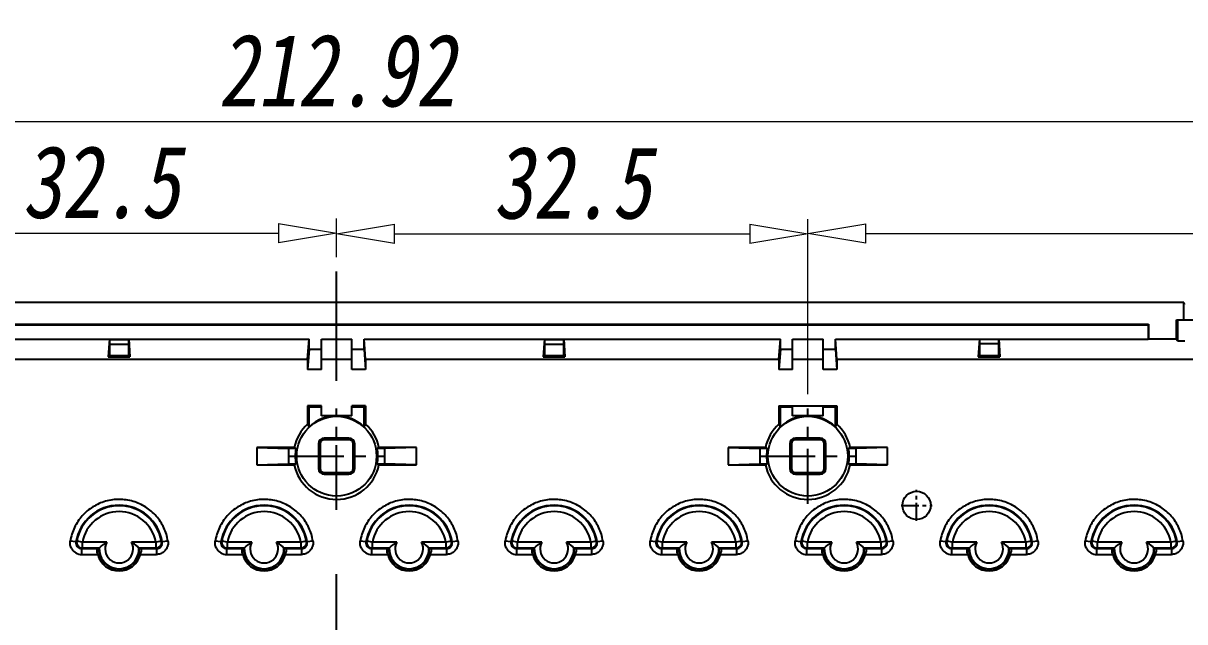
# Model space of a CAD drawing. Header units: millimetres. Extents: x 2151 to 2806, y 681 to 1136.
# Drawn here: x 2588.9 to 2669, y 919.6 to 960.9 of the extents above; entities that cross this region are included whole.
import ezdxf

# ---------------------------------------------------------------- set-up
doc = ezdxf.new("R2010")
doc.units = ezdxf.units.MM
doc.linetypes.add('CENTER', pattern=[50.8, 31.75, -6.35, 6.35, -6.35])
doc.layers.add('dim', color=82, linetype='Continuous', lineweight=9)
doc.styles.add('wuwei', font='SimSun.ttf', dxfattribs={"width": 0.8, "oblique": 10})
doc.dimstyles.new('wuwei', dxfattribs={"dimscale": 2, "dimtxt": 2.5, "dimasz": 1.5, "dimexe": 0.3, "dimexo": 0.3, "dimgap": 0.5, "dimtad": 1, "dimdsep": 46, "dimtxsty": 'wuwei', "dimblk": 'CLOSEDBLANK', "dimcen": 0, "dimclrd": 42, "dimclre": 40, "dimclrt": 74, "dimazin": 2, "dimtfac": 1, "dimtofl": 0, "dimtmove": 0, "dimatfit": 3, "dimfxl": 0, "dimlwd": 5, "dimlwe": 5, "dimarcsym": 0})

# ---------------------------------------------------------------- blocks, each defined once
blk = doc.blocks.new('_ClosedBlank')
at = {"color": 0, "linetype": 'ByBlock', "lineweight": -2}
for p, q in [((-1, 0.167), (0, 0)), ((-1, 0.167), (-1, -0.167)), ((0, 0), (-1, -0.167))]:
    blk.add_line(p, q, dxfattribs=at)
blk = doc.blocks.new('*D3')
at = {"layer": 'Defpoints', "color": 0}
for p in [(2716.921, 954.081), (2504.004, 929.56), (2716.921, 929.56)]:
    blk.add_point(p, dxfattribs=at)
at = {"layer": 'dim', "color": 40, "lineweight": 5}
for p, q in [((2504.004, 930.559), (2504.004, 955.08)), ((2716.921, 930.559), (2716.921, 955.08))]:
    blk.add_line(p, q, dxfattribs=at)
at = {"layer": 'dim', "color": 42, "lineweight": 5}
blk.add_line((2508.004, 954.081), (2712.921, 954.081), dxfattribs=at)
at = {"layer": 'dim', "color": 42, "lineweight": 5, "xscale": 4, "yscale": 4, "zscale": 4, "rotation": 180}
blk.add_blockref('_ClosedBlank', (2504.004, 954.081), dxfattribs=at)
at = {"layer": 'dim', "color": 42, "lineweight": 5, "xscale": 4, "yscale": 4, "zscale": 4}
blk.add_blockref('_ClosedBlank', (2716.921, 954.081), dxfattribs=at)
at = {"layer": 'dim', "color": 74, "insert": (2610.463, 957.58), "char_height": 5, "attachment_point": 5, "style": 'wuwei'}
blk.add_mtext('212.92', dxfattribs=at)
blk = doc.blocks.new('*D6')
at = {"layer": 'Defpoints', "color": 0}
for p in [(2610.463, 946.38), (2610.463, 943.723), (2577.963, 934.273)]:
    blk.add_point(p, dxfattribs=at)
at = {"layer": 'dim', "color": 40, "lineweight": 5}
for p, q in [((2577.963, 935.272), (2577.963, 947.38)), ((2610.463, 944.723), (2610.463, 947.38))]:
    blk.add_line(p, q, dxfattribs=at)
at = {"layer": 'dim', "color": 42, "lineweight": 5}
blk.add_line((2581.963, 946.38), (2606.463, 946.38), dxfattribs=at)
at = {"layer": 'dim', "color": 42, "lineweight": 5, "xscale": 4, "yscale": 4, "zscale": 4, "rotation": 180}
blk.add_blockref('_ClosedBlank', (2577.963, 946.38), dxfattribs=at)
at = {"layer": 'dim', "color": 42, "lineweight": 5, "xscale": 4, "yscale": 4, "zscale": 4}
blk.add_blockref('_ClosedBlank', (2610.463, 946.38), dxfattribs=at)
at = {"layer": 'dim', "color": 74, "insert": (2594.213, 949.88), "char_height": 5, "attachment_point": 5, "style": 'wuwei'}
blk.add_mtext('32.5', dxfattribs=at)
blk = doc.blocks.new('*D7')
at = {"layer": 'Defpoints', "color": 0}
for p in [(2642.963, 946.338), (2610.463, 943.723), (2642.963, 934.468)]:
    blk.add_point(p, dxfattribs=at)
at = {"layer": 'dim', "color": 40, "lineweight": 5}
for p, q in [((2610.463, 944.723), (2610.463, 947.338)), ((2642.963, 935.468), (2642.963, 947.338))]:
    blk.add_line(p, q, dxfattribs=at)
at = {"layer": 'dim', "color": 42, "lineweight": 5}
blk.add_line((2614.463, 946.338), (2638.963, 946.338), dxfattribs=at)
at = {"layer": 'dim', "color": 42, "lineweight": 5, "xscale": 4, "yscale": 4, "zscale": 4, "rotation": 180}
blk.add_blockref('_ClosedBlank', (2610.463, 946.338), dxfattribs=at)
at = {"layer": 'dim', "color": 42, "lineweight": 5, "xscale": 4, "yscale": 4, "zscale": 4}
blk.add_blockref('_ClosedBlank', (2642.963, 946.338), dxfattribs=at)
at = {"layer": 'dim', "color": 74, "insert": (2626.713, 949.838), "char_height": 5, "attachment_point": 5, "style": 'wuwei'}
blk.add_mtext('32.5', dxfattribs=at)
blk = doc.blocks.new('*D8')
at = {"layer": 'Defpoints', "color": 0}
for p in [(2708.463, 946.345), (2642.963, 934.273), (2708.463, 933.878)]:
    blk.add_point(p, dxfattribs=at)
at = {"layer": 'dim', "color": 40, "lineweight": 5}
for p, q in [((2642.963, 935.272), (2642.963, 947.345)), ((2708.463, 934.877), (2708.463, 947.345))]:
    blk.add_line(p, q, dxfattribs=at)
at = {"layer": 'dim', "color": 42, "lineweight": 5}
blk.add_line((2646.963, 946.345), (2704.463, 946.345), dxfattribs=at)
at = {"layer": 'dim', "color": 42, "lineweight": 5, "xscale": 4, "yscale": 4, "zscale": 4, "rotation": 180}
blk.add_blockref('_ClosedBlank', (2642.963, 946.345), dxfattribs=at)
at = {"layer": 'dim', "color": 42, "lineweight": 5, "xscale": 4, "yscale": 4, "zscale": 4}
blk.add_blockref('_ClosedBlank', (2708.463, 946.345), dxfattribs=at)
at = {"layer": 'dim', "color": 74, "insert": (2675.713, 949.845), "char_height": 5, "attachment_point": 5, "style": 'wuwei'}
blk.add_mtext('65.5', dxfattribs=at)

msp = doc.modelspace()

# ---------------------------------------------------------------- linework, layer by layer
at = {"color": 1, "linetype": 'CENTER', "ltscale": 0.7}
msp.add_line((2610.463, 793.947), (2610.463, 943.723), dxfattribs=at)
at = {"color": 7, "linetype": 'Continuous'}
for p, q in [((2668.888, 941.596), (2513.455, 941.596)), ((2668.888, 940.396), (2668.888, 941.596)), ((2668.958, 941.456), (2668.888, 941.596)), ((2513.458, 940.094), (2666.463, 940.094)), ((2513.458, 940.054), (2666.423, 940.054)), ((2666.463, 940.094), (2666.423, 940.054)), ((2666.423, 940.054), (2666.423, 939.054)), ((2666.463, 940.094), (2666.463, 939.094)), ((2668.388, 939.094), (2668.388, 940.396)), ((2668.388, 940.396), (2677.538, 940.396)), ((2668.458, 940.396), (2668.458, 938.954)), ((2579.86, 939.054), (2608.566, 939.054)), ((2594.803, 939.054), (2594.713, 937.854)), ((2594.805, 939.01), (2594.803, 939.054)), ((2594.805, 939.01), (2594.806, 937.947)), ((2596.12, 939.01), (2594.805, 939.01)), ((2596.12, 939.01), (2596.123, 939.054)), ((2596.12, 939.01), (2596.12, 937.947)), ((2596.123, 939.054), (2596.213, 937.854)), ((2608.463, 937.68), (2608.566, 939.054)), ((2608.566, 938.354), (2608.566, 939.054)), ((2609.413, 936.98), (2609.413, 939.054)), ((2609.413, 939.054), (2611.513, 939.054)), ((2611.513, 936.98), (2611.513, 939.054)), ((2612.463, 937.68), (2612.36, 939.054)), ((2612.36, 938.354), (2612.36, 939.054)), ((2612.36, 939.054), (2641.066, 939.054)), ((2624.803, 939.054), (2624.713, 937.854)), ((2624.805, 939.01), (2624.803, 939.054)), ((2624.805, 939.01), (2624.806, 937.947)), ((2626.12, 939.01), (2624.805, 939.01)), ((2626.12, 939.01), (2626.123, 939.054)), ((2626.12, 939.01), (2626.12, 937.947)), ((2626.123, 939.054), (2626.213, 937.854)), ((2640.963, 937.68), (2641.066, 939.054)), ((2641.066, 938.354), (2641.066, 939.054)), ((2641.913, 936.98), (2641.913, 939.054)), ((2641.913, 939.054), (2644.013, 939.054)), ((2644.013, 936.98), (2644.013, 939.054)), ((2644.86, 938.354), (2644.86, 939.054)), ((2644.963, 937.68), (2644.86, 939.054)), ((2644.86, 939.054), (2666.423, 939.054)), ((2654.803, 939.054), (2654.713, 937.854)), ((2654.805, 939.054), (2654.806, 937.947)), ((2656.121, 939.054), (2656.12, 937.947)), ((2656.123, 939.054), (2656.213, 937.854)), ((2666.423, 939.054), (2666.463, 939.094)), ((2666.463, 939.094), (2668.388, 939.094)), ((2668.458, 938.954), (2668.388, 939.094)), ((2596.12, 938.694), (2594.806, 938.694)), ((2608.566, 938.354), (2608.463, 936.98)), ((2609.413, 938.354), (2608.566, 938.354)), ((2612.36, 938.354), (2611.513, 938.354)), ((2612.36, 938.354), (2612.463, 936.98)), ((2626.12, 938.694), (2624.806, 938.694)), ((2641.066, 938.354), (2640.963, 936.98)), ((2641.913, 938.354), (2641.066, 938.354)), ((2644.86, 938.354), (2644.013, 938.354)), ((2644.86, 938.354), (2644.963, 936.98)), ((2656.12, 938.738), (2654.806, 938.738)), ((2579.963, 937.68), (2608.463, 937.68)), ((2594.806, 937.947), (2594.713, 937.854)), ((2594.713, 937.854), (2596.213, 937.854)), ((2594.806, 937.947), (2596.12, 937.947)), ((2596.12, 937.947), (2596.213, 937.854)), ((2608.463, 937.68), (2608.463, 936.98)), ((2609.413, 937.68), (2611.513, 937.68)), ((2612.463, 937.68), (2612.463, 936.98)), ((2612.463, 937.68), (2640.963, 937.68)), ((2624.806, 937.947), (2624.713, 937.854)), ((2624.713, 937.854), (2626.213, 937.854)), ((2624.806, 937.947), (2626.12, 937.947)), ((2626.12, 937.947), (2626.213, 937.854)), ((2640.963, 937.68), (2640.963, 936.98)), ((2641.913, 937.68), (2644.013, 937.68)), ((2644.963, 937.68), (2644.963, 936.98)), ((2644.963, 937.68), (2706.053, 937.68)), ((2654.806, 937.947), (2654.713, 937.854)), ((2654.713, 937.854), (2656.213, 937.854)), ((2654.806, 937.947), (2656.12, 937.947)), ((2656.12, 937.947), (2656.213, 937.854)), ((2609.413, 936.98), (2608.463, 936.98)), ((2612.463, 936.98), (2611.513, 936.98)), ((2641.913, 936.98), (2640.963, 936.98)), ((2644.963, 936.98), (2644.013, 936.98)), ((2608.463, 934.468), (2608.463, 933.205)), ((2608.566, 934.365), (2608.463, 934.468)), ((2609.413, 934.468), (2608.463, 934.468)), ((2608.566, 933.02), (2608.566, 934.365)), ((2609.413, 934.365), (2608.566, 934.365)), ((2609.413, 933.768), (2609.413, 934.468)), ((2611.513, 933.768), (2611.513, 934.468)), ((2612.463, 934.468), (2611.513, 934.468)), ((2612.36, 934.365), (2611.513, 934.365)), ((2612.36, 934.365), (2612.463, 934.468)), ((2612.36, 933.02), (2612.36, 934.365)), ((2612.463, 934.468), (2612.463, 933.205)), ((2640.963, 934.468), (2640.963, 933.205)), ((2640.963, 934.468), (2644.963, 934.468)), ((2641.066, 934.365), (2640.963, 934.468)), ((2641.066, 933.02), (2641.066, 934.365)), ((2641.913, 934.365), (2641.066, 934.365)), ((2641.913, 933.768), (2641.913, 934.467)), ((2644.013, 933.768), (2644.013, 934.467)), ((2644.86, 934.365), (2644.013, 934.365)), ((2644.86, 934.365), (2644.963, 934.468)), ((2644.86, 933.02), (2644.86, 934.365)), ((2644.963, 934.468), (2644.963, 933.205)), ((2611.513, 933.768), (2609.413, 933.768)), ((2644.013, 933.768), (2641.913, 933.768)), ((2608.463, 933.205), (2608.566, 933.02)), ((2612.36, 933.02), (2612.463, 933.205)), ((2640.963, 933.205), (2641.066, 933.02)), ((2644.86, 933.02), (2644.963, 933.205)), ((2609.213, 931.841), (2609.213, 930.141)), ((2609.213, 931.841), (2609.331, 931.841)), ((2609.331, 931.841), (2609.331, 930.141)), ((2609.613, 932.241), (2609.613, 932.123)), ((2611.313, 932.241), (2609.613, 932.241)), ((2611.313, 932.123), (2609.613, 932.123)), ((2611.313, 932.241), (2611.313, 932.123)), ((2611.595, 930.141), (2611.595, 931.841)), ((2611.713, 931.841), (2611.595, 931.841)), ((2611.713, 930.141), (2611.713, 931.841)), ((2641.713, 931.841), (2641.713, 930.141)), ((2641.713, 931.841), (2641.831, 931.841)), ((2641.831, 931.841), (2641.831, 930.141)), ((2642.113, 932.241), (2642.113, 932.123)), ((2643.813, 932.241), (2642.113, 932.241)), ((2643.813, 932.123), (2642.113, 932.123)), ((2643.813, 932.241), (2643.813, 932.123)), ((2644.095, 930.141), (2644.095, 931.841)), ((2644.213, 931.841), (2644.095, 931.841)), ((2644.213, 930.141), (2644.213, 931.841)), ((2604.963, 931.591), (2604.963, 930.391)), ((2607.54, 931.591), (2604.963, 931.591)), ((2604.963, 931.591), (2607.15, 931.525)), ((2607.15, 931.525), (2607.15, 930.456)), ((2607.661, 931.525), (2607.15, 931.525)), ((2613.775, 931.525), (2613.265, 931.525)), ((2615.963, 931.591), (2613.385, 931.591)), ((2615.963, 931.591), (2613.775, 931.525)), ((2613.775, 931.525), (2613.775, 930.456)), ((2615.963, 930.391), (2615.963, 931.591)), ((2637.463, 931.591), (2637.463, 930.391)), ((2640.04, 931.591), (2637.463, 931.591)), ((2637.463, 931.591), (2639.65, 931.525)), ((2639.65, 931.525), (2639.65, 930.456)), ((2640.161, 931.525), (2639.65, 931.525)), ((2646.275, 931.525), (2645.765, 931.525)), ((2648.463, 931.591), (2645.885, 931.591)), ((2648.463, 931.591), (2646.275, 931.525)), ((2646.275, 931.525), (2646.275, 930.456)), ((2648.463, 930.391), (2648.463, 931.591)), ((2604.963, 930.391), (2607.15, 930.456)), ((2604.963, 930.391), (2607.54, 930.391)), ((2607.15, 930.456), (2607.661, 930.456)), ((2609.213, 930.141), (2609.331, 930.141)), ((2611.713, 930.141), (2611.595, 930.141)), ((2613.265, 930.456), (2613.775, 930.456)), ((2613.385, 930.391), (2615.963, 930.391)), ((2615.963, 930.391), (2613.775, 930.456)), ((2637.463, 930.391), (2639.65, 930.456)), ((2637.463, 930.391), (2640.04, 930.391)), ((2639.65, 930.456), (2640.161, 930.456)), ((2641.713, 930.141), (2641.831, 930.141)), ((2644.213, 930.141), (2644.095, 930.141)), ((2645.765, 930.456), (2646.275, 930.456)), ((2645.885, 930.391), (2648.463, 930.391)), ((2648.463, 930.391), (2646.275, 930.456)), ((2609.613, 929.741), (2609.613, 929.859)), ((2609.613, 929.859), (2611.313, 929.859)), ((2609.613, 929.741), (2611.313, 929.741)), ((2611.313, 929.741), (2611.313, 929.859)), ((2642.113, 929.741), (2642.113, 929.859)), ((2642.113, 929.859), (2643.813, 929.859)), ((2642.113, 929.741), (2643.813, 929.741)), ((2643.813, 929.741), (2643.813, 929.859)), ((2592.489, 925.072), (2592.094, 925.136)), ((2592.934, 925.052), (2592.541, 925.123)), ((2592.883, 924.21), (2592.883, 924.609)), ((2592.883, 924.609), (2593.952, 924.609)), ((2592.934, 924.652), (2592.934, 925.052)), ((2594.608, 925.052), (2592.934, 925.052)), ((2594.096, 924.652), (2592.934, 924.652)), ((2593.963, 924.62), (2594.063, 924.62)), ((2597.99, 925.052), (2596.317, 925.052)), ((2597.991, 924.652), (2596.83, 924.652)), ((2596.862, 924.62), (2596.962, 924.62)), ((2596.974, 924.609), (2598.042, 924.609)), ((2598.385, 925.123), (2597.991, 925.052)), ((2597.991, 925.052), (2597.991, 924.652)), ((2598.042, 924.609), (2598.042, 924.21)), ((2598.831, 925.136), (2598.437, 925.072)), ((2602.489, 925.072), (2602.094, 925.136)), ((2602.934, 925.052), (2602.541, 925.123)), ((2602.883, 924.21), (2602.883, 924.609)), ((2602.883, 924.609), (2603.952, 924.609)), ((2602.934, 924.652), (2602.934, 925.052)), ((2604.608, 925.052), (2602.934, 925.052)), ((2604.096, 924.652), (2602.934, 924.652)), ((2603.963, 924.62), (2604.063, 924.62)), ((2607.99, 925.052), (2606.317, 925.052)), ((2607.991, 924.652), (2606.83, 924.652)), ((2606.862, 924.62), (2606.962, 924.62)), ((2606.974, 924.609), (2608.042, 924.609)), ((2608.385, 925.123), (2607.991, 925.052)), ((2607.991, 925.052), (2607.991, 924.652)), ((2608.042, 924.609), (2608.042, 924.21)), ((2608.831, 925.136), (2608.437, 925.072)), ((2612.489, 925.072), (2612.094, 925.136)), ((2612.934, 925.052), (2612.541, 925.123)), ((2612.883, 924.21), (2612.883, 924.609)), ((2612.883, 924.609), (2613.952, 924.609)), ((2612.934, 924.652), (2612.934, 925.052)), ((2614.608, 925.052), (2612.934, 925.052)), ((2614.096, 924.652), (2612.934, 924.652)), ((2613.963, 924.62), (2614.063, 924.62)), ((2617.99, 925.052), (2616.317, 925.052)), ((2617.991, 924.652), (2616.83, 924.652)), ((2616.862, 924.62), (2616.962, 924.62)), ((2616.974, 924.609), (2618.042, 924.609)), ((2618.385, 925.123), (2617.991, 925.052)), ((2617.991, 925.052), (2617.991, 924.652)), ((2618.042, 924.609), (2618.042, 924.21)), ((2618.831, 925.136), (2618.437, 925.072)), ((2622.489, 925.072), (2622.094, 925.136)), ((2622.934, 925.052), (2622.541, 925.123)), ((2622.883, 924.21), (2622.883, 924.609)), ((2622.883, 924.609), (2623.952, 924.609)), ((2622.934, 924.652), (2622.934, 925.052)), ((2624.608, 925.052), (2622.934, 925.052)), ((2624.096, 924.652), (2622.934, 924.652)), ((2623.963, 924.62), (2624.063, 924.62)), ((2627.99, 925.052), (2626.317, 925.052)), ((2627.991, 924.652), (2626.83, 924.652)), ((2626.862, 924.62), (2626.962, 924.62)), ((2626.974, 924.609), (2628.042, 924.609)), ((2628.385, 925.123), (2627.991, 925.052)), ((2627.991, 925.052), (2627.991, 924.652)), ((2628.042, 924.609), (2628.042, 924.21)), ((2628.831, 925.136), (2628.437, 925.072)), ((2632.489, 925.072), (2632.094, 925.136)), ((2632.934, 925.052), (2632.541, 925.123)), ((2632.883, 924.21), (2632.883, 924.609)), ((2632.883, 924.609), (2633.952, 924.609)), ((2632.934, 924.652), (2632.934, 925.052)), ((2634.608, 925.052), (2632.934, 925.052)), ((2634.096, 924.652), (2632.934, 924.652)), ((2633.963, 924.62), (2634.063, 924.62)), ((2637.99, 925.052), (2636.317, 925.052)), ((2637.991, 924.652), (2636.83, 924.652)), ((2636.862, 924.62), (2636.962, 924.62)), ((2636.974, 924.609), (2638.042, 924.609)), ((2638.385, 925.123), (2637.991, 925.052)), ((2637.991, 925.052), (2637.991, 924.652)), ((2638.042, 924.609), (2638.042, 924.21)), ((2638.831, 925.136), (2638.437, 925.072)), ((2642.489, 925.072), (2642.094, 925.136)), ((2642.934, 925.052), (2642.541, 925.123)), ((2642.883, 924.21), (2642.883, 924.609)), ((2642.883, 924.609), (2643.952, 924.609)), ((2642.934, 924.652), (2642.934, 925.052)), ((2644.608, 925.052), (2642.934, 925.052)), ((2644.096, 924.652), (2642.934, 924.652)), ((2643.963, 924.62), (2644.063, 924.62)), ((2647.99, 925.052), (2646.317, 925.052)), ((2647.991, 924.652), (2646.83, 924.652)), ((2646.862, 924.62), (2646.962, 924.62)), ((2646.974, 924.609), (2648.042, 924.609)), ((2648.385, 925.123), (2647.991, 925.052)), ((2647.991, 925.052), (2647.991, 924.652)), ((2648.042, 924.609), (2648.042, 924.21)), ((2648.831, 925.136), (2648.437, 925.072)), ((2652.489, 925.072), (2652.094, 925.136)), ((2652.934, 925.052), (2652.541, 925.123)), ((2652.883, 924.21), (2652.883, 924.609)), ((2652.883, 924.609), (2653.952, 924.609)), ((2652.934, 924.652), (2652.934, 925.052)), ((2654.608, 925.052), (2652.934, 925.052)), ((2654.096, 924.652), (2652.934, 924.652)), ((2653.963, 924.62), (2654.063, 924.62)), ((2657.99, 925.052), (2656.317, 925.052)), ((2657.991, 924.652), (2656.83, 924.652)), ((2656.862, 924.62), (2656.962, 924.62)), ((2656.974, 924.609), (2658.042, 924.609)), ((2658.385, 925.123), (2657.991, 925.052)), ((2657.991, 925.052), (2657.991, 924.652)), ((2658.042, 924.609), (2658.042, 924.21)), ((2658.831, 925.136), (2658.437, 925.072)), ((2662.489, 925.072), (2662.094, 925.136)), ((2662.934, 925.052), (2662.541, 925.123)), ((2662.883, 924.21), (2662.883, 924.609)), ((2662.883, 924.609), (2663.952, 924.609)), ((2662.934, 924.652), (2662.934, 925.052)), ((2664.608, 925.052), (2662.934, 925.052)), ((2664.096, 924.652), (2662.934, 924.652)), ((2663.963, 924.62), (2664.063, 924.62)), ((2667.99, 925.052), (2666.317, 925.052)), ((2667.991, 924.652), (2666.83, 924.652)), ((2666.862, 924.62), (2666.962, 924.62)), ((2666.974, 924.609), (2668.042, 924.609)), ((2668.385, 925.123), (2667.991, 925.052)), ((2667.991, 925.052), (2667.991, 924.652)), ((2668.042, 924.609), (2668.042, 924.21)), ((2668.831, 925.136), (2668.437, 925.072)), ((2592.883, 924.21), (2593.988, 924.21)), ((2596.937, 924.21), (2598.042, 924.21)), ((2602.883, 924.21), (2603.988, 924.21)), ((2606.937, 924.21), (2608.042, 924.21)), ((2612.883, 924.21), (2613.988, 924.21)), ((2616.937, 924.21), (2618.042, 924.21)), ((2622.883, 924.21), (2623.988, 924.21)), ((2626.937, 924.21), (2628.042, 924.21)), ((2632.883, 924.21), (2633.988, 924.21)), ((2636.937, 924.21), (2638.042, 924.21)), ((2642.883, 924.21), (2643.988, 924.21)), ((2646.937, 924.21), (2648.042, 924.21)), ((2652.883, 924.21), (2653.988, 924.21)), ((2656.937, 924.21), (2658.042, 924.21)), ((2662.883, 924.21), (2663.988, 924.21)), ((2666.937, 924.21), (2668.042, 924.21))]:
    msp.add_line(p, q, dxfattribs=at)
at = {"color": 1, "linetype": 'CENTER', "ltscale": 0.119341}
for p, q in [((2610.463, 927.709), (2610.463, 934.273)), ((2642.963, 927.709), (2642.963, 934.273)), ((2607.181, 930.991), (2613.745, 930.991)), ((2639.681, 930.991), (2646.245, 930.991))]:
    msp.add_line(p, q, dxfattribs=at)
at = {"color": 1, "linetype": 'CENTER', "ltscale": 0.038953}
for p, q in [((2650.463, 926.525), (2650.463, 928.667)), ((2649.391, 927.596), (2651.534, 927.596))]:
    msp.add_line(p, q, dxfattribs=at)
at = {"color": 7, "linetype": 'Continuous'}
for centre, radius in [((2610.463, 930.991), 2.75), ((2642.963, 930.991), 2.75), ((2650.463, 927.596), 0.974)]:
    msp.add_circle(centre, radius, dxfattribs=at)
for centre, radius, start, end in [((2610.463, 930.991), 2.777, 46.92271, 133.07729), ((2642.963, 930.991), 2.777, 46.92271, 133.07729), ((2610.463, 930.991), 2.984, 132.09389, 168.39846), ((2610.463, 930.991), 2.984, 11.60154, 47.90611), ((2642.963, 930.991), 2.984, 132.09389, 168.39846), ((2642.963, 930.991), 2.984, 11.60154, 47.90611), ((2609.613, 931.841), 0.4, 90, 180), ((2609.613, 931.841), 0.282, 90, 180), ((2611.313, 931.841), 0.4, 0, 90), ((2611.313, 931.841), 0.282, 0, 90), ((2642.113, 931.841), 0.4, 90, 180), ((2642.113, 931.841), 0.282, 90, 180), ((2643.813, 931.841), 0.4, 0, 90), ((2643.813, 931.841), 0.282, 0, 90), ((2640.147, 991.47), 68.181, 241.42937, 241.54459), ((2610.463, 930.991), 2.853, 169.19957, 190.80043), ((2581.192, 990.708), 67.315, 298.45467, 298.57137), ((2610.463, 930.991), 2.853, 349.19957, 10.80043), ((2672.647, 991.47), 68.181, 241.42937, 241.54459), ((2642.963, 930.991), 2.853, 169.19957, 190.80043), ((2613.692, 990.708), 67.315, 298.45467, 298.57137), ((2642.963, 930.991), 2.853, 349.19957, 10.80043), ((2639.734, 871.274), 67.315, 118.45467, 118.57137), ((2610.463, 930.991), 2.984, 191.60154, 348.39846), ((2609.613, 930.141), 0.4, 180, 270), ((2609.613, 930.141), 0.282, 180, 270), ((2611.313, 930.141), 0.4, 270, 0), ((2611.313, 930.141), 0.282, 270, 0), ((2580.778, 870.512), 68.181, 61.42937, 61.54459), ((2672.234, 871.274), 67.315, 118.45467, 118.57137), ((2642.963, 930.991), 2.984, 191.60154, 348.39846), ((2642.113, 930.141), 0.4, 180, 270), ((2642.113, 930.141), 0.282, 180, 270), ((2643.813, 930.141), 0.4, 270, 0), ((2643.813, 930.141), 0.282, 270, 0), ((2613.278, 870.512), 68.181, 61.42937, 61.54459), ((2595.463, 924.596), 3.012, 9.10237, 170.89763), ((2595.463, 924.596), 2.969, 10.22569, 169.77418), ((2595.463, 924.596), 2.569, 10.22851, 169.77324), ((2605.463, 924.596), 3.012, 9.10237, 170.89763), ((2605.463, 924.596), 2.969, 10.22569, 169.77418), ((2605.463, 924.596), 2.569, 10.22851, 169.77324), ((2615.463, 924.596), 3.012, 9.10237, 170.89763), ((2615.463, 924.596), 2.969, 10.22569, 169.77418), ((2615.463, 924.596), 2.569, 10.22851, 169.77324), ((2625.463, 924.596), 3.012, 9.10237, 170.89763), ((2625.463, 924.596), 2.969, 10.22569, 169.77418), ((2625.463, 924.596), 2.569, 10.22851, 169.77324), ((2635.463, 924.596), 3.012, 9.10237, 170.89763), ((2635.463, 924.596), 2.969, 10.22569, 169.77418), ((2635.463, 924.596), 2.569, 10.22851, 169.77324), ((2645.463, 924.596), 3.012, 9.10237, 170.89755), ((2645.463, 924.596), 2.969, 10.2257, 169.77419), ((2645.463, 924.596), 2.569, 10.22852, 169.77324), ((2655.463, 924.596), 3.012, 9.10237, 170.89755), ((2655.463, 924.596), 2.969, 10.2257, 169.77419), ((2655.463, 924.596), 2.569, 10.22852, 169.77324), ((2665.463, 924.596), 3.012, 9.10237, 170.89755), ((2665.463, 924.596), 2.969, 10.2257, 169.77419), ((2665.463, 924.596), 2.569, 10.22852, 169.77324), ((2592.884, 925.01), 0.8, 210.57449, 269.97824), ((2592.882, 925.008), 0.399, 170.87638, 270.15357), ((2597.946, 919.504), 7.797, 133.89223, 134.42603), ((2595.463, 924.596), 1.4, 178.99954, 1.00046), ((2595.463, 924.596), 1.368, 177.63893, 2.36107), ((2595.463, 924.596), 0.968, 151.89844, 28.10156), ((2593.995, 921.604), 4.232, 45.25541, 45.46668), ((2597.99, 925.053), 0.4, 270.10403, 10.12189), ((2593.525, 919.31), 6.963, 49.55524, 50.10223), ((2598.043, 925.008), 0.399, 269.85542, 9.24643), ((2593.102, 919.63), 7.621, 45.57064, 46.11672), ((2602.884, 925.01), 0.8, 210.57449, 269.97824), ((2602.882, 925.008), 0.399, 170.87638, 270.15357), ((2607.946, 919.504), 7.797, 133.89223, 134.42603), ((2605.463, 924.596), 1.4, 178.99954, 1.00046), ((2605.463, 924.596), 1.368, 177.63893, 2.36107), ((2605.463, 924.596), 0.968, 151.89844, 28.10156), ((2603.995, 921.604), 4.232, 45.25541, 45.46668), ((2607.99, 925.053), 0.4, 270.10403, 10.12189), ((2603.525, 919.31), 6.963, 49.55524, 50.10223), ((2608.043, 925.008), 0.399, 269.85542, 9.24643), ((2603.102, 919.63), 7.621, 45.57064, 46.11672), ((2612.884, 925.01), 0.8, 210.57449, 269.97823), ((2612.882, 925.008), 0.399, 170.87638, 270.15357), ((2617.946, 919.504), 7.797, 133.89223, 134.42603), ((2615.463, 924.596), 1.4, 178.99954, 1.00046), ((2615.463, 924.596), 1.368, 177.63893, 2.36107), ((2615.463, 924.596), 0.968, 151.89844, 28.10156), ((2613.995, 921.604), 4.232, 45.25541, 45.46668), ((2617.99, 925.053), 0.4, 270.10403, 10.12189), ((2613.525, 919.31), 6.963, 49.55524, 50.10223), ((2618.043, 925.008), 0.399, 269.85542, 9.24643), ((2613.102, 919.63), 7.621, 45.57064, 46.11672), ((2622.884, 925.01), 0.8, 210.5745, 269.97823), ((2622.882, 925.008), 0.399, 170.87638, 270.15357), ((2627.946, 919.504), 7.797, 133.89223, 134.42603), ((2625.463, 924.596), 1.4, 178.99954, 1.00046), ((2625.463, 924.596), 1.368, 177.63893, 2.36107), ((2625.463, 924.596), 0.968, 151.89844, 28.10156), ((2623.995, 921.604), 4.232, 45.25541, 45.46668), ((2627.99, 925.053), 0.4, 270.10403, 10.12189), ((2623.525, 919.31), 6.963, 49.55524, 50.10223), ((2628.043, 925.008), 0.399, 269.85542, 9.24643), ((2623.102, 919.63), 7.621, 45.57064, 46.11672), ((2632.884, 925.01), 0.8, 210.5745, 269.97823), ((2632.882, 925.008), 0.399, 170.87638, 270.15357), ((2637.946, 919.504), 7.797, 133.89223, 134.42603), ((2635.463, 924.596), 1.4, 178.99954, 1.00046), ((2635.463, 924.596), 1.368, 177.63893, 2.36107), ((2635.463, 924.596), 0.968, 151.89844, 28.10156), ((2633.995, 921.604), 4.232, 45.25541, 45.46668), ((2637.99, 925.053), 0.4, 270.10403, 10.12189), ((2633.525, 919.31), 6.963, 49.55524, 50.10223), ((2638.043, 925.008), 0.399, 269.85542, 9.24643), ((2633.102, 919.63), 7.621, 45.57064, 46.11672), ((2642.884, 925.01), 0.8, 210.5744, 269.97822), ((2642.882, 925.008), 0.399, 170.87638, 270.15357), ((2648.009, 919.44), 7.887, 133.89315, 134.42085), ((2645.463, 924.596), 1.4, 178.99954, 1.00046), ((2645.463, 924.596), 1.368, 177.63893, 2.36107), ((2645.463, 924.596), 0.968, 151.89844, 28.10156), ((2643.995, 921.604), 4.232, 45.25541, 45.46668), ((2647.99, 925.053), 0.4, 270.10403, 10.12189), ((2643.529, 919.316), 6.956, 49.55496, 50.10248), ((2648.043, 925.008), 0.399, 269.85542, 9.24643), ((2643.092, 919.62), 7.635, 45.57116, 46.11627), ((2652.884, 925.01), 0.8, 210.5744, 269.97822), ((2652.882, 925.008), 0.399, 170.87638, 270.15357), ((2658.009, 919.44), 7.887, 133.89315, 134.42085), ((2655.463, 924.596), 1.4, 178.99954, 1.00046), ((2655.463, 924.596), 1.368, 177.63893, 2.36107), ((2655.463, 924.596), 0.968, 151.89844, 28.10156), ((2653.995, 921.604), 4.232, 45.25541, 45.46668), ((2657.99, 925.053), 0.4, 270.10403, 10.12189), ((2653.529, 919.316), 6.956, 49.55496, 50.10248), ((2658.043, 925.008), 0.399, 269.85542, 9.24643), ((2653.092, 919.62), 7.635, 45.57116, 46.11627), ((2662.884, 925.01), 0.8, 210.5744, 269.97822), ((2662.882, 925.008), 0.399, 170.87638, 270.15357), ((2668.009, 919.44), 7.887, 133.89315, 134.42085), ((2665.463, 924.596), 1.4, 178.99954, 1.00046), ((2665.463, 924.596), 1.368, 177.63893, 2.36107), ((2665.463, 924.596), 0.968, 151.89844, 28.10156), ((2663.995, 921.604), 4.232, 45.25541, 45.46668), ((2667.99, 925.053), 0.4, 270.10403, 10.12189), ((2663.529, 919.316), 6.956, 49.55496, 50.10248), ((2668.043, 925.008), 0.399, 269.85542, 9.24643), ((2663.092, 919.62), 7.635, 45.57116, 46.11627), ((2595.463, 924.596), 1.524, 194.67807, 345.32193), ((2595.662, 924.545), 1.319, 345.2528, 352.68797), ((2605.463, 924.596), 1.524, 194.67807, 345.32193), ((2605.662, 924.545), 1.319, 345.2528, 352.68797), ((2615.463, 924.596), 1.524, 194.67807, 345.32193), ((2615.662, 924.545), 1.319, 345.2528, 352.68797), ((2625.463, 924.596), 1.524, 194.67807, 345.32193), ((2625.662, 924.545), 1.319, 345.2528, 352.68797), ((2635.463, 924.596), 1.524, 194.67807, 345.32193), ((2635.662, 924.545), 1.319, 345.2528, 352.68797), ((2645.463, 924.596), 1.524, 194.67807, 345.32193), ((2645.662, 924.545), 1.319, 345.2528, 352.68797), ((2655.463, 924.596), 1.524, 194.67807, 345.32193), ((2655.662, 924.545), 1.319, 345.2528, 352.68797), ((2665.463, 924.596), 1.524, 194.67807, 345.32193), ((2665.662, 924.545), 1.319, 345.2528, 352.68797)]:
    msp.add_arc(centre, radius, start, end, dxfattribs=at)
msp.add_ellipse((2668.958, 938.955), major_axis=(0.5, 0), ratio=0.034921, start_param=-3.124139, end_param=-1.570796, dxfattribs=at)
for points, start_tangent, end_tangent in [([(2598.831, 925.133), (2598.549, 926.05), (2598.024, 926.85), (2597.297, 927.472), (2596.426, 927.869), (2595.479, 928.007), (2594.531, 927.878), (2593.656, 927.49), (2592.924, 926.875), (2592.385, 926.069), (2592.094, 925.121)], (-0.1582, 0.987407), (-0.1582, -0.987407)), ([(2608.831, 925.133), (2608.549, 926.05), (2608.024, 926.85), (2607.297, 927.472), (2606.426, 927.869), (2605.479, 928.007), (2604.531, 927.878), (2603.656, 927.49), (2602.924, 926.875), (2602.385, 926.069), (2602.094, 925.121)], (-0.1582, 0.987407), (-0.1582, -0.987407)), ([(2618.831, 925.133), (2618.549, 926.05), (2618.024, 926.85), (2617.297, 927.472), (2616.426, 927.869), (2615.479, 928.007), (2614.531, 927.878), (2613.656, 927.49), (2612.924, 926.875), (2612.385, 926.069), (2612.094, 925.121)], (-0.1582, 0.987407), (-0.1582, -0.987407)), ([(2628.831, 925.133), (2628.549, 926.05), (2628.024, 926.85), (2627.297, 927.472), (2626.426, 927.869), (2625.479, 928.007), (2624.531, 927.878), (2623.656, 927.49), (2622.924, 926.875), (2622.385, 926.069), (2622.094, 925.121)], (-0.1582, 0.987407), (-0.1582, -0.987407)), ([(2638.831, 925.133), (2638.549, 926.05), (2638.024, 926.85), (2637.297, 927.472), (2636.426, 927.869), (2635.479, 928.007), (2634.531, 927.878), (2633.656, 927.49), (2632.924, 926.875), (2632.385, 926.069), (2632.094, 925.121)], (-0.1582, 0.987407), (-0.1582, -0.987407)), ([(2648.831, 925.133), (2648.549, 926.05), (2648.024, 926.85), (2647.297, 927.472), (2646.426, 927.869), (2645.479, 928.007), (2644.531, 927.878), (2643.656, 927.49), (2642.924, 926.875), (2642.385, 926.069), (2642.094, 925.121)], (-0.1582, 0.987407), (-0.1582, -0.987407)), ([(2658.831, 925.133), (2658.549, 926.05), (2658.024, 926.85), (2657.297, 927.472), (2656.426, 927.869), (2655.479, 928.007), (2654.531, 927.878), (2653.656, 927.49), (2652.924, 926.875), (2652.385, 926.069), (2652.094, 925.121)], (-0.1582, 0.987407), (-0.1582, -0.987407)), ([(2668.831, 925.133), (2668.549, 926.05), (2668.024, 926.85), (2667.297, 927.472), (2666.426, 927.869), (2665.479, 928.007), (2664.531, 927.878), (2663.656, 927.49), (2662.924, 926.875), (2662.385, 926.069), (2662.094, 925.121)], (-0.1582, 0.987407), (-0.1582, -0.987407)), ([(2592.195, 924.603), (2592.098, 924.86), (2592.094, 925.121)], (-0.508458, 0.861087), (0.158023, 0.987435)), ([(2592.541, 925.123), (2592.567, 924.895), (2592.628, 924.796)], (-0.179302, -0.983794), (0.641293, -0.767296)), ([(2592.628, 924.796), (2592.714, 924.719), (2592.934, 924.652)], (0.641293, -0.767296), (0.999989, -0.004602)), ([(2593.988, 924.21), (2593.955, 924.377), (2593.945, 924.515), (2593.949, 924.596)], (-0.253388, 0.967365), (0.12877, 0.991674)), ([(2593.949, 924.596), (2593.952, 924.609)], (0.12877, 0.991674), (0.710254, 0.703945)), ([(2594.096, 924.652), (2594.161, 924.713), (2594.29, 924.826), (2594.446, 924.945), (2594.608, 925.052)], (0.721525, 0.692388), (0.857623, 0.514278)), ([(2596.83, 924.652), (2596.764, 924.713), (2596.635, 924.826), (2596.479, 924.945), (2596.317, 925.052)], (-0.721525, 0.692388), (-0.857623, 0.514278)), ([(2596.977, 924.596), (2596.98, 924.515), (2596.97, 924.377)], (0.12877, -0.991674), (-0.125954, -0.992036)), ([(2598.831, 925.133), (2598.827, 924.86), (2598.731, 924.603), (2598.551, 924.393), (2598.313, 924.257), (2598.042, 924.21)], (0.158024, -0.987435), (-1, -0.000075)), ([(2602.195, 924.603), (2602.098, 924.86), (2602.094, 925.121)], (-0.508458, 0.861087), (0.158023, 0.987435)), ([(2602.541, 925.123), (2602.567, 924.895), (2602.628, 924.796)], (-0.179302, -0.983794), (0.641293, -0.767296)), ([(2602.628, 924.796), (2602.714, 924.719), (2602.934, 924.652)], (0.641293, -0.767296), (0.999989, -0.004602)), ([(2603.988, 924.21), (2603.955, 924.377), (2603.945, 924.515), (2603.949, 924.596)], (-0.253388, 0.967365), (0.12877, 0.991674)), ([(2603.949, 924.596), (2603.952, 924.609)], (0.12877, 0.991674), (0.710254, 0.703945)), ([(2604.096, 924.652), (2604.161, 924.713), (2604.29, 924.826), (2604.446, 924.945), (2604.608, 925.052)], (0.721525, 0.692388), (0.857623, 0.514278)), ([(2606.83, 924.652), (2606.764, 924.713), (2606.635, 924.826), (2606.479, 924.945), (2606.317, 925.052)], (-0.721525, 0.692388), (-0.857623, 0.514278)), ([(2606.977, 924.596), (2606.98, 924.515), (2606.97, 924.377)], (0.12877, -0.991674), (-0.125954, -0.992036)), ([(2608.831, 925.133), (2608.827, 924.86), (2608.731, 924.603), (2608.551, 924.393), (2608.313, 924.257), (2608.042, 924.21)], (0.158024, -0.987435), (-1, -0.000075)), ([(2612.195, 924.603), (2612.098, 924.86), (2612.094, 925.121)], (-0.508458, 0.861087), (0.158023, 0.987435)), ([(2612.541, 925.123), (2612.567, 924.895), (2612.628, 924.796)], (-0.179302, -0.983794), (0.641293, -0.767296)), ([(2612.628, 924.796), (2612.714, 924.719), (2612.934, 924.652)], (0.641293, -0.767296), (0.999989, -0.004602)), ([(2613.988, 924.21), (2613.955, 924.377), (2613.945, 924.515), (2613.949, 924.596)], (-0.253388, 0.967365), (0.12877, 0.991674)), ([(2613.949, 924.596), (2613.952, 924.609)], (0.12877, 0.991674), (0.710254, 0.703945)), ([(2614.096, 924.652), (2614.161, 924.713), (2614.29, 924.826), (2614.446, 924.945), (2614.608, 925.052)], (0.721525, 0.692388), (0.857623, 0.514278)), ([(2616.83, 924.652), (2616.764, 924.713), (2616.635, 924.826), (2616.479, 924.945), (2616.317, 925.052)], (-0.721525, 0.692388), (-0.857623, 0.514278)), ([(2616.977, 924.596), (2616.98, 924.515), (2616.97, 924.377)], (0.12877, -0.991674), (-0.125954, -0.992036)), ([(2618.831, 925.133), (2618.827, 924.86), (2618.731, 924.603), (2618.551, 924.393), (2618.313, 924.257), (2618.042, 924.21)], (0.158024, -0.987435), (-1, -0.000075)), ([(2622.195, 924.603), (2622.098, 924.86), (2622.094, 925.121)], (-0.508458, 0.861087), (0.158023, 0.987435)), ([(2622.541, 925.123), (2622.567, 924.895), (2622.628, 924.796)], (-0.179302, -0.983794), (0.641293, -0.767296)), ([(2622.628, 924.796), (2622.714, 924.719), (2622.934, 924.652)], (0.641293, -0.767296), (0.999989, -0.004602)), ([(2623.988, 924.21), (2623.955, 924.377), (2623.945, 924.515), (2623.949, 924.596)], (-0.253388, 0.967365), (0.12877, 0.991674)), ([(2623.949, 924.596), (2623.952, 924.609)], (0.12877, 0.991674), (0.710254, 0.703945)), ([(2624.096, 924.652), (2624.161, 924.713), (2624.29, 924.826), (2624.446, 924.945), (2624.608, 925.052)], (0.721525, 0.692388), (0.857623, 0.514278)), ([(2626.83, 924.652), (2626.764, 924.713), (2626.635, 924.826), (2626.479, 924.945), (2626.317, 925.052)], (-0.721525, 0.692388), (-0.857623, 0.514278)), ([(2626.977, 924.596), (2626.98, 924.515), (2626.97, 924.377)], (0.12877, -0.991674), (-0.125954, -0.992036)), ([(2628.831, 925.133), (2628.827, 924.86), (2628.731, 924.603), (2628.551, 924.393), (2628.313, 924.257), (2628.042, 924.21)], (0.158024, -0.987435), (-1, -0.000075)), ([(2632.195, 924.603), (2632.098, 924.86), (2632.094, 925.121)], (-0.508458, 0.861087), (0.158023, 0.987435)), ([(2632.541, 925.123), (2632.567, 924.895), (2632.628, 924.796)], (-0.179302, -0.983794), (0.641293, -0.767296)), ([(2632.628, 924.796), (2632.714, 924.719), (2632.934, 924.652)], (0.641293, -0.767296), (0.999989, -0.004602)), ([(2633.988, 924.21), (2633.955, 924.377), (2633.945, 924.515), (2633.949, 924.596)], (-0.253388, 0.967365), (0.12877, 0.991674)), ([(2633.949, 924.596), (2633.952, 924.609)], (0.12877, 0.991674), (0.710254, 0.703945)), ([(2634.096, 924.652), (2634.161, 924.713), (2634.29, 924.826), (2634.446, 924.945), (2634.608, 925.052)], (0.721525, 0.692388), (0.857623, 0.514278)), ([(2636.83, 924.652), (2636.764, 924.713), (2636.635, 924.826), (2636.479, 924.945), (2636.317, 925.052)], (-0.721525, 0.692388), (-0.857623, 0.514278)), ([(2636.977, 924.596), (2636.98, 924.515), (2636.97, 924.377)], (0.12877, -0.991674), (-0.125954, -0.992036)), ([(2638.831, 925.133), (2638.827, 924.86), (2638.731, 924.603), (2638.551, 924.393), (2638.313, 924.257), (2638.042, 924.21)], (0.158024, -0.987435), (-1, -0.000075)), ([(2642.195, 924.603), (2642.098, 924.86), (2642.094, 925.121)], (-0.508455, 0.861088), (0.158023, 0.987435)), ([(2642.541, 925.123), (2642.567, 924.895), (2642.628, 924.796)], (-0.179302, -0.983794), (0.641293, -0.767296)), ([(2642.628, 924.796), (2642.714, 924.719), (2642.934, 924.652)], (0.641293, -0.767296), (0.999989, -0.004602)), ([(2643.988, 924.21), (2643.955, 924.377), (2643.945, 924.515), (2643.949, 924.596)], (-0.253388, 0.967365), (0.12877, 0.991674)), ([(2643.949, 924.596), (2643.952, 924.609)], (0.12877, 0.991674), (0.710254, 0.703945)), ([(2644.096, 924.652), (2644.161, 924.713), (2644.29, 924.826), (2644.446, 924.945), (2644.608, 925.052)], (0.721525, 0.692388), (0.857623, 0.514278)), ([(2646.83, 924.652), (2646.764, 924.713), (2646.635, 924.826), (2646.479, 924.945), (2646.317, 925.052)], (-0.721525, 0.692388), (-0.857623, 0.514278)), ([(2646.977, 924.596), (2646.98, 924.515), (2646.97, 924.377)], (0.12877, -0.991674), (-0.125954, -0.992036)), ([(2648.831, 925.133), (2648.827, 924.86), (2648.731, 924.603), (2648.551, 924.393), (2648.313, 924.257), (2648.042, 924.21)], (0.158024, -0.987435), (-1, -0.000075)), ([(2652.195, 924.603), (2652.098, 924.86), (2652.094, 925.121)], (-0.508455, 0.861088), (0.158023, 0.987435)), ([(2652.541, 925.123), (2652.567, 924.895), (2652.628, 924.796)], (-0.179302, -0.983794), (0.641293, -0.767296)), ([(2652.628, 924.796), (2652.714, 924.719), (2652.934, 924.652)], (0.641293, -0.767296), (0.999989, -0.004602)), ([(2653.988, 924.21), (2653.955, 924.377), (2653.945, 924.515), (2653.949, 924.596)], (-0.253388, 0.967365), (0.12877, 0.991674)), ([(2653.949, 924.596), (2653.952, 924.609)], (0.12877, 0.991674), (0.710254, 0.703945)), ([(2654.096, 924.652), (2654.161, 924.713), (2654.29, 924.826), (2654.446, 924.945), (2654.608, 925.052)], (0.721525, 0.692388), (0.857623, 0.514278)), ([(2656.83, 924.652), (2656.764, 924.713), (2656.635, 924.826), (2656.479, 924.945), (2656.317, 925.052)], (-0.721525, 0.692388), (-0.857623, 0.514278)), ([(2656.977, 924.596), (2656.98, 924.515), (2656.97, 924.377)], (0.12877, -0.991674), (-0.125954, -0.992036)), ([(2658.831, 925.133), (2658.827, 924.86), (2658.731, 924.603), (2658.551, 924.393), (2658.313, 924.257), (2658.042, 924.21)], (0.158024, -0.987435), (-1, -0.000075)), ([(2662.195, 924.603), (2662.098, 924.86), (2662.094, 925.121)], (-0.508455, 0.861088), (0.158023, 0.987435)), ([(2662.541, 925.123), (2662.567, 924.895), (2662.628, 924.796)], (-0.179302, -0.983794), (0.641293, -0.767296)), ([(2662.628, 924.796), (2662.714, 924.719), (2662.934, 924.652)], (0.641293, -0.767296), (0.999989, -0.004602)), ([(2663.988, 924.21), (2663.955, 924.377), (2663.945, 924.515), (2663.949, 924.596)], (-0.253388, 0.967365), (0.12877, 0.991674)), ([(2663.949, 924.596), (2663.952, 924.609)], (0.12877, 0.991674), (0.710254, 0.703945)), ([(2664.096, 924.652), (2664.161, 924.713), (2664.29, 924.826), (2664.446, 924.945), (2664.608, 925.052)], (0.721525, 0.692388), (0.857623, 0.514278)), ([(2666.83, 924.652), (2666.764, 924.713), (2666.635, 924.826), (2666.479, 924.945), (2666.317, 925.052)], (-0.721525, 0.692388), (-0.857623, 0.514278)), ([(2666.977, 924.596), (2666.98, 924.515), (2666.97, 924.377)], (0.12877, -0.991674), (-0.125954, -0.992036)), ([(2668.831, 925.133), (2668.827, 924.86), (2668.731, 924.603), (2668.551, 924.393), (2668.313, 924.257), (2668.042, 924.21)], (0.158024, -0.987435), (-1, -0.000075))]:
    msp.add_spline(points, degree=3, dxfattribs=dict(at, start_tangent=start_tangent, end_tangent=end_tangent))

# ---------------------------------------------------------------- dimensions: what is measured, and where the dimension line sits
at = {"layer": 'dim', "color": 7}
dim = msp.add_linear_dim(base=(2716.921, 954.081), p1=(2504.004, 929.56), p2=(2716.921, 929.56), dimstyle='wuwei', override={"dimasz": 2, "dimexe": 0.49975, "dimexo": 0.49975, "dimgap": 0.49975}, dxfattribs=at)
dim.commit()
dim.dimension.update_dxf_attribs({"geometry": '*D3', "text_midpoint": (2610.463, 954.081), "dimtype": 160})
for base, p1, p2, picture, middle in [((2610.463, 946.38), (2577.963, 934.273), (2610.463, 943.723), '*D6', (2594.213, 949.88)), ((2642.963, 946.338), (2610.463, 943.723), (2642.963, 934.468), '*D7', (2626.713, 949.838)), ((2708.463, 946.345), (2642.963, 934.273), (2708.463, 933.878), '*D8', (2675.713, 949.845))]:
    dim = msp.add_linear_dim(base=base, p1=p1, p2=p2, dimstyle='wuwei', override={"dimasz": 2, "dimexe": 0.49975, "dimexo": 0.49975, "dimgap": 0.49975}, dxfattribs=at)
    dim.commit()
    dim.dimension.update_dxf_attribs({"geometry": picture, "text_midpoint": middle})

doc.saveas('drawing.dxf')
